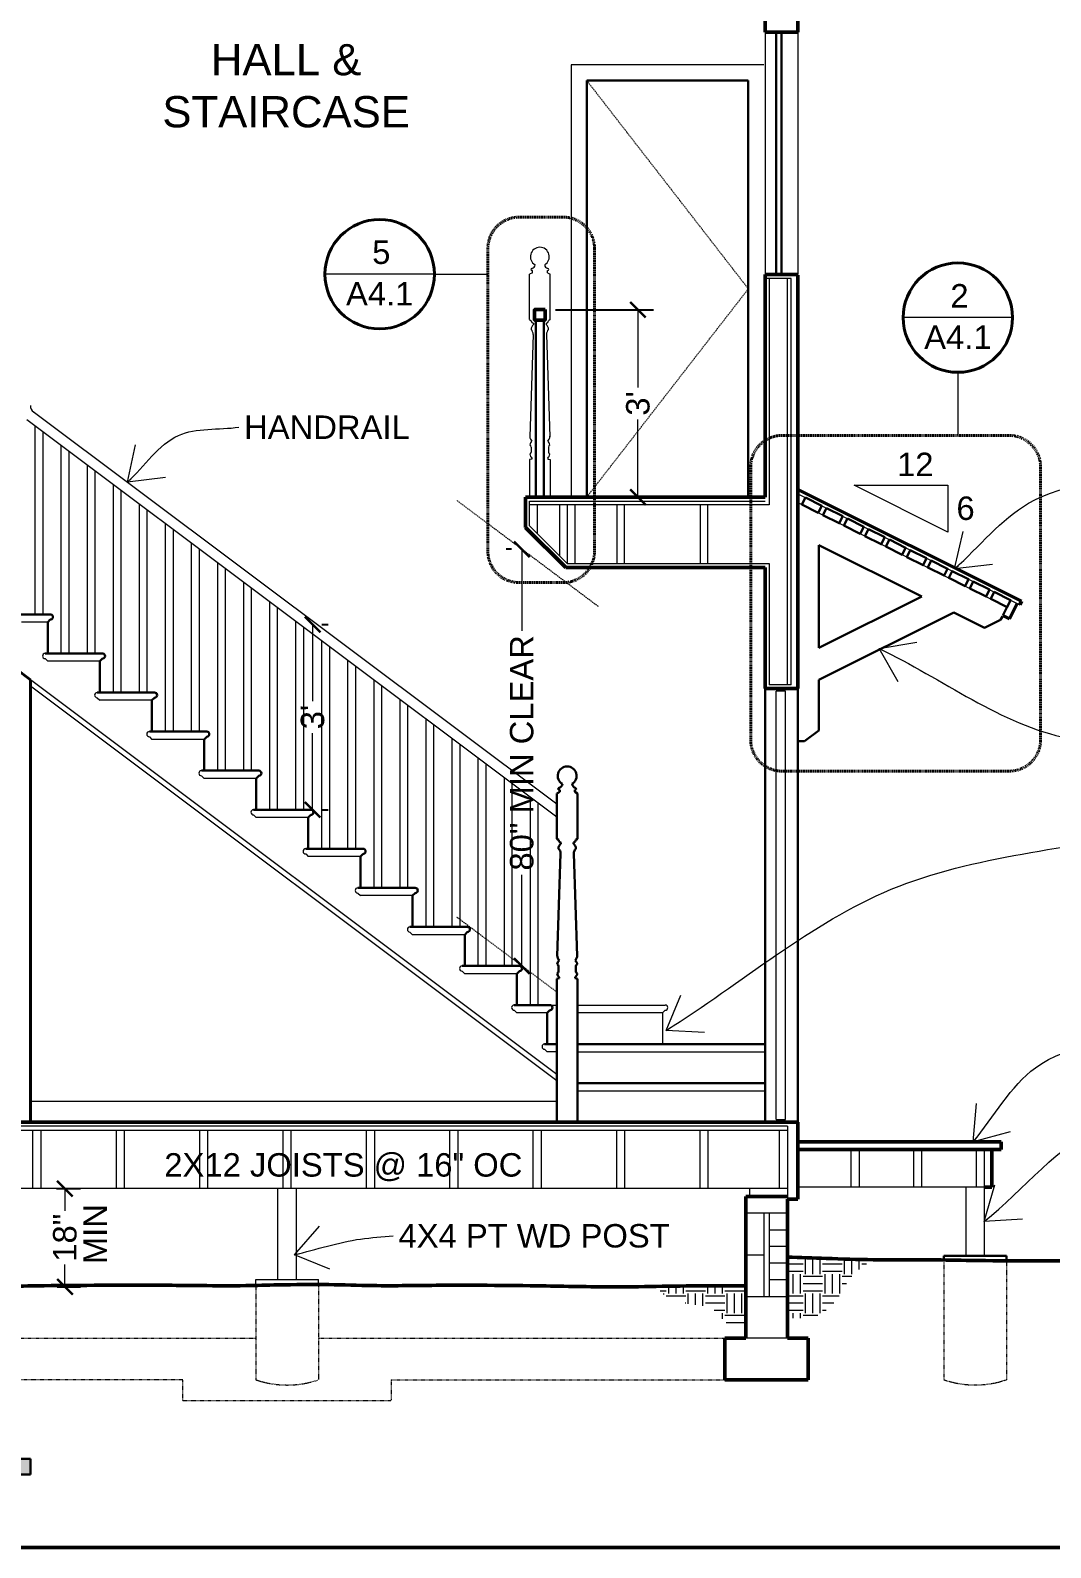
# Model space of a CAD drawing. Header units: inches. Extents: x -54 to 15382, y 469 to 41738.
# Drawn here: x 3646.8 to 3842.5, y 4289.5 to 4580.8 of the extents above; entities that cross this region are included whole.
import ezdxf

# ---------------------------------------------------------------- set-up
doc = ezdxf.new("R2010")
doc.units = ezdxf.units.IN
doc.header["$MEASUREMENT"] = 0
doc.linetypes.add('DASHED2', pattern=[0.375, 0.25, -0.125])
doc.layers.get('0').update_dxf_attribs({"lineweight": 9})
for name, color, linetype, lineweight in [('1', 7, 'Continuous', 9), ('2', 7, 'Continuous', 18), ('3', 7, 'Continuous', 30), ('4', 7, 'Continuous', 40), ('5', 7, 'Continuous', 50), ('A-DIMSx', 7, 'Continuous', 9), ('A-LINK', 7, 'Continuous', 40), ('A-TEXTx', 7, 'Continuous', 18)]:
    doc.layers.add(name, color=color, linetype=linetype, lineweight=lineweight)
doc.styles.get("Standard").update_dxf_attribs({"font": 'arial.ttf'})
doc.dimstyles.get("Standard").update_dxf_attribs({"dimtxt": 3, "dimasz": 2, "dimexe": 0.03125, "dimexo": 0.0625, "dimgap": 0.03125, "dimtad": 0, "dimtoh": 1, "dimdec": 4, "dimlfac": 0.99985, "dimzin": 0, "dimdsep": 46, "dimlunit": 4, "dimtxsty": 'Standard', "dimblk": 'ARCHTICK', "dimblk1": 'ARCHTICK', "dimblk2": 'ARCHTICK', "dimcen": 0.09, "dimclrt": 256, "dimadec": 0, "dimazin": 0, "dimtfac": 1, "dimtdec": 4, "dimtofl": 0, "dimtmove": 0, "dimatfit": 3, "dimfxl": 1, "dimtolj": 1, "dimtzin": 0, "dimarcsym": 0})
pattern_1 = [(180, (7380, 0), (-3.75, 3.75), [3.75, -3.75]), (180, (7380, 1.4062), (-3.75, 3.75), [3.75, -3.75]), (180, (7380, 2.8125), (-3.75, 3.75), [3.75, -3.75]), (90, (7379.5314, 3.2812), (3.75, 3.75), [3.75, -3.75]), (90, (7378.125, 3.2812), (3.75, 3.75), [3.75, -3.75]), (90, (7376.719, 3.2812), (3.75, 3.75), [3.75, -3.75])]

# ---------------------------------------------------------------- blocks, each defined once
blk = doc.blocks.new('Section Tail 1a')
at = {"layer": 'A-LINK', "lineweight": 5, "ltscale": 0.1}
blk.add_hatch(color=256, dxfattribs=at).paths.add_polyline_path([(5.4248, 3.0938), (5.4248, 3.1563), (5.1748, 3.1563), (5.1748, 3.0938)])
at = {"layer": 'A-LINK', "linetype": 'Continuous', "lineweight": 30, "ltscale": 0.1}
for p, q in [((5.4248, 3.1563), (5.1748, 3.1563)), ((5.1748, 3.0938), (5.1748, 3.1563)), ((5.4248, 2.9063), (5.4248, 3.1563)), ((5.4248, 3.0938), (5.1748, 3.0938))]:
    blk.add_line(p, q, dxfattribs=at)
blk = doc.blocks.new('_ArchTick')
at = {"color": 0, "linetype": 'ByBlock', "lineweight": 0, "const_width": 0.15}
blk.add_lwpolyline([(-0.5, -0.5), (0.5, 0.5)], dxfattribs=at)
blk = doc.blocks.new('*D246')
at = {"layer": 'A-DIMSx', "color": 0, "lineweight": -2, "ltscale": 0.1}
for p, q in [((3739.06, 4481.17), (3738.04, 4481.17)), ((3739.08, 4401.18), (3738.04, 4401.18))]:
    blk.add_line(p, q, dxfattribs=at)
at = {"layer": 'A-DIMSx', "color": 0, "lineweight": 5, "ltscale": 0.1}
for p, q in [((3741.04, 4481.17), (3741.04, 4465.52)), ((3741.04, 4401.18), (3741.04, 4418.65))]:
    blk.add_line(p, q, dxfattribs=at)
at = {"layer": 'A-DIMSx', "color": 0, "lineweight": 5, "xscale": 3, "yscale": 3, "zscale": 3}
for p, rotation in [((3741.04, 4481.17), 90), ((3741.04, 4401.18), 270)]:
    blk.add_blockref('_ArchTick', p, dxfattribs=dict(at, rotation=rotation))
at = {"layer": 'A-DIMSx', "ltscale": 0.25, "insert": (3741.04, 4442.09), "char_height": 4.5, "attachment_point": 5, "rotation": 90}
blk.add_mtext('\\A1;80" MIN CLEAR', dxfattribs=at)
blk = doc.blocks.new('Newel Post 1')
for p, q in [((572.02, 3270.02), (571.57, 3269.79)), ((571.57, 3262.75), (571.57, 3269.79)), ((572.02, 3270.35), (571.96, 3270.35)), ((572.02, 3270.02), (572.02, 3270.35)), ((574.35, 3270.02), (574.35, 3270.35)), ((574.35, 3270.35), (574.41, 3270.35)), ((574.35, 3270.02), (574.8, 3269.79)), ((574.8, 3262.75), (574.8, 3269.79)), ((571.57, 3262.75), (571.85, 3262.59)), ((572.2, 3262.2), (572.2, 3262)), ((574.17, 3262.2), (574.17, 3262)), ((574.8, 3262.75), (574.52, 3262.59)), ((572.16, 3260.47), (571.65, 3244.58)), ((574.21, 3260.47), (574.72, 3244.58)), ((571.85, 3243.01), (571.85, 3242.22)), ((574.52, 3243.01), (574.52, 3242.22)), ((571.96, 3241.16), (571.57, 3241.08)), ((571.57, 3241.08), (571.57, 3235.25)), ((571.96, 3241.31), (571.96, 3241.16)), ((574.41, 3241.31), (574.41, 3241.16)), ((574.41, 3241.16), (574.8, 3241.08)), ((574.8, 3241.08), (574.8, 3235.25))]:
    blk.add_line(p, q)
for centre, radius, start, end in [((573.19, 3272.51), 1.46, 300.7684, 239.19), ((571.97, 3270.51), 0.157, 90.171, 270.171), ((571.75, 3271.32), 0.687, 287.9525, 354.7278), ((574.62, 3271.32), 0.687, 185.2722, 252.0475), ((574.41, 3270.51), 0.157, 269.829, 89.829), ((572.24, 3262.59), 0.391, 179.3857, 264.5887), ((572.83, 3261.25), 0.986, 129.7978, 181.7467), ((571.01, 3260.42), 1.16, 2.8228, 43.5169), ((574.13, 3262.59), 0.391, 275.4113, 0.6143), ((573.54, 3261.25), 0.986, 358.2533, 50.2022), ((575.36, 3260.42), 1.16, 136.4831, 177.1772), ((572.56, 3244.6), 0.908, 175.2989, 229.2469), ((573.81, 3244.6), 0.908, 310.7531, 4.7011), ((572.34, 3243.33), 0.693, 123.1827, 180.8676), ((571.44, 3242.98), 0.403, 4.4772, 59.195), ((571.38, 3242.29), 0.472, 305.0625, 351.2653), ((574.03, 3243.33), 0.693, 359.1324, 56.8173), ((574.93, 3242.98), 0.403, 120.805, 175.5228), ((574.99, 3242.29), 0.472, 188.7347, 234.9375), ((572.31, 3241.88), 0.661, 177.5834, 238.3663), ((574.06, 3241.88), 0.661, 301.6337, 2.4166)]:
    blk.add_arc(centre, radius, start, end)
blk = doc.blocks.new('*D375')
at = {"layer": 'A-DIMSx', "color": 0, "lineweight": -2, "ltscale": 0.1}
for p, q in [((3747.5, 4527.18), (3766.33, 4527.18)), ((3747.25, 4491.18), (3766.33, 4491.18))]:
    blk.add_line(p, q, dxfattribs=at)
at = {"layer": 'A-DIMSx', "color": 0, "lineweight": 5, "ltscale": 0.1}
for p, q in [((3763.33, 4527.18), (3763.33, 4512.25)), ((3763.33, 4491.18), (3763.33, 4506.12))]:
    blk.add_line(p, q, dxfattribs=at)
at = {"layer": 'A-DIMSx', "color": 0, "lineweight": 5, "xscale": 3, "yscale": 3, "zscale": 3}
for p, rotation in [((3763.33, 4527.18), 90), ((3763.33, 4491.18), 270)]:
    blk.add_blockref('_ArchTick', p, dxfattribs=dict(at, rotation=rotation))
at = {"layer": 'A-DIMSx', "ltscale": 0.25, "insert": (3763.33, 4509.18), "char_height": 4.5, "attachment_point": 5, "rotation": 90}
blk.add_mtext("\\A1;3'", dxfattribs=at)
blk = doc.blocks.new('*D376')
at = {"layer": 'A-DIMSx', "color": 0, "lineweight": -2, "ltscale": 0.1}
for p, q in [((3651.77, 4358.43), (3656.38, 4358.43)), ((3651.9, 4339.58), (3656.38, 4339.58))]:
    blk.add_line(p, q, dxfattribs=at)
at = {"layer": 'A-DIMSx', "color": 0, "lineweight": 5, "ltscale": 0.1}
for p, q in [((3653.38, 4358.43), (3653.38, 4354.15)), ((3653.38, 4339.58), (3653.38, 4343.87))]:
    blk.add_line(p, q, dxfattribs=at)
at = {"layer": 'A-DIMSx', "color": 0, "lineweight": 5, "xscale": 3, "yscale": 3, "zscale": 3}
for p, rotation in [((3653.38, 4358.43), 90), ((3653.38, 4339.58), 270)]:
    blk.add_blockref('_ArchTick', p, dxfattribs=dict(at, rotation=rotation))
at = {"layer": 'A-DIMSx', "ltscale": 0.25, "insert": (3653.38, 4349.01), "char_height": 4.5, "attachment_point": 5, "rotation": 90}
blk.add_mtext('\\A1;18"', dxfattribs=at)
blk = doc.blocks.new('*D378')
at = {"layer": 'A-DIMSx', "color": 0, "lineweight": 5, "ltscale": 0.1}
for p, q in [((3700.91, 4466.75), (3700.91, 4452.04)), ((3700.91, 4431.18), (3700.91, 4445.9))]:
    blk.add_line(p, q, dxfattribs=at)
at = {"layer": 'A-DIMSx', "color": 0, "lineweight": -2, "ltscale": 0.1}
for p, q in [((3702.7, 4466.75), (3703.91, 4466.75)), ((3702.58, 4431.18), (3703.91, 4431.18))]:
    blk.add_line(p, q, dxfattribs=at)
at = {"layer": 'A-DIMSx', "color": 0, "lineweight": 5, "xscale": 3, "yscale": 3, "zscale": 3}
for p, rotation in [((3700.91, 4466.75), 90), ((3700.91, 4431.18), 270)]:
    blk.add_blockref('_ArchTick', p, dxfattribs=dict(at, rotation=rotation))
at = {"layer": 'A-DIMSx', "ltscale": 0.25, "insert": (3700.91, 4448.97), "char_height": 4.5, "attachment_point": 5, "rotation": 90}
blk.add_mtext("\\A1;3'", dxfattribs=at)
blk = doc.blocks.new('Detail Callout')
at = {"layer": '2', "ltscale": 0.1}
blk.add_line((240.24, 5822.29), (219.24, 5822.29), dxfattribs=at)
at = {"layer": 'A-LINK', "ltscale": 0.1}
blk.add_circle((229.74, 5822.29), 10.5, dxfattribs=at)

msp = doc.modelspace()

# ---------------------------------------------------------------- hatches: boundary and pattern name
at = {"layer": '1', "ltscale": 0.25}
h = msp.add_hatch(dxfattribs=at)
h.set_pattern_fill('EARTH', color=256, scale=15, angle=180, style=0)
h.set_pattern_definition(pattern_1)
edge = h.paths.add_edge_path()
edge.add_line((3792.0000785, 4333.6533881), (3792.0000785, 4345.2958354))
edge.add_spline(control_points=[(3792.0000785, 4345.2958354), (3794.4841271, 4345.2046815), (3799.9717644, 4345.0033088), (3805.5242319, 4344.8168524), (3808.5926721, 4344.7835789), (3808.6557715, 4344.7829232)], knot_values=[0, 0, 0, 0, 7.4573924002, 16.4745021806, 16.6638223602, 16.6638223602, 16.6638223602, 16.6638223602], degree=3, periodic=0)
edge.add_spline(control_points=[(3808.6557713, 4344.7829239), (3806.8716634, 4343.7846202), (3803.6887558, 4341.6262771), (3801.692169, 4336.7577423), (3797.5340385, 4333.2797374), (3794.1090057, 4333.5109942), (3792.0000785, 4333.6533881)], knot_values=[-21.3338834232, -21.3338834232, -21.3338834232, -21.3338834232, -15.3758070834, -9.8386028234, -6.0580143811, 0, 0, 0, 0], degree=3, periodic=0)
h = msp.add_hatch(dxfattribs=at)
h.set_pattern_fill('EARTH', color=256, scale=15, angle=180, style=0)
h.set_pattern_definition(pattern_1)
edge = h.paths.add_edge_path()
edge.add_spline(control_points=[(3784.0000785, 4331.3617046), (3782.873866, 4331.4086564), (3780.5020051, 4331.7173639), (3777.6397516, 4336.8377702), (3770.7889599, 4335.6288466), (3767.7202931, 4338.525879), (3766.7934319, 4339.6527651)], knot_values=[0.9278892518, 0.9278892518, 0.9278892518, 0.9278892518, 4.1195315284, 7.9615525031, 16.473444755, 20.7152559131, 20.7152559131, 20.7152559131, 20.7152559131], degree=3, periodic=0)
edge.add_spline(control_points=[(3766.7934319, 4339.6527648), (3769.8622427, 4339.7002222), (3775.5976913, 4339.8028073), (3781.3333935, 4339.7839934), (3784.0000785, 4339.7752463)], knot_values=[69.0483932346, 69.0483932346, 69.0483932346, 69.0483932346, 78.2553819578, 86.2553819578, 86.2553819578, 86.2553819578, 86.2553819578], degree=3, periodic=0)
edge.add_line((3784.0000785, 4339.7752463), (3784.0000785, 4331.3617048))

# ---------------------------------------------------------------- linework, layer by layer
at = {"layer": '1'}
for p, q in [((3787.5000609, 4574.1843083), (3750.5000609, 4574.1843083)), ((3750.5000609, 4574.1843083), (3750.5000609, 4491.1843083)), ((3743.0621434, 4534.2735818), (3742.500718, 4533.9855925)), ((3742.500718, 4525.2642703), (3742.500718, 4533.9855925)), ((3743.0621434, 4534.6839767), (3742.9885228, 4534.6839767)), ((3743.0621434, 4534.2735818), (3743.0621434, 4534.6839767)), ((3745.9392927, 4534.2735818), (3745.9392927, 4534.6839767)), ((3745.9392927, 4534.6839767), (3746.0129132, 4534.6839767)), ((3745.9392927, 4534.2735818), (3746.500718, 4533.9855925)), ((3746.500718, 4525.2642703), (3746.500718, 4533.9855925)), ((3792.7500609, 4533.1843083), (3787.7500609, 4533.1843083)), ((3788.5000609, 4533.1843083), (3788.5000609, 4489.6843083)), ((3792.0000609, 4455.1843083), (3792.0000609, 4533.1843083)), ((3792.7500609, 4455.1843083), (3792.7500609, 4533.1843083)), ((3742.500718, 4525.2642703), (3742.8421814, 4525.0691483)), ((3743.2812058, 4524.5813434), (3743.2812058, 4524.337441)), ((3743.2351811, 4522.4435597), (3742.598279, 4502.7520751)), ((3745.7662549, 4522.4435597), (3746.4031571, 4502.7520751)), ((3742.8421814, 4500.8008556), (3742.8421814, 4499.8252459)), ((3746.1592546, 4500.8008556), (3746.1592546, 4499.8252459)), ((3742.9885229, 4498.5081727), (3742.500718, 4498.4106117)), ((3742.500718, 4498.4106117), (3742.500718, 4491.1843083)), ((3742.9885229, 4498.7032946), (3742.9885229, 4498.5081727)), ((3746.0129132, 4498.7032946), (3746.0129132, 4498.5081727)), ((3746.0129132, 4498.5081727), (3746.500718, 4498.4106117)), ((3746.500718, 4498.4106117), (3746.500718, 4491.1843083)), ((3742.500718, 4490.4343083), (3787.7500609, 4490.4343083)), ((3742.500718, 4485.7004174), (3742.500718, 4490.4343083)), ((3788.5000609, 4489.6843083), (3742.500718, 4489.6843083)), ((3744.000718, 4489.6843083), (3744.000718, 4484.2004174)), ((3748.2668271, 4489.6843083), (3748.2668271, 4479.9343083)), ((3749.7668271, 4489.6843083), (3749.7668271, 4478.4343083)), ((3751.2668271, 4478.4343083), (3751.2668271, 4489.6843083)), ((3759.2500609, 4489.6843083), (3759.2500609, 4478.4343083)), ((3760.7500609, 4478.4343083), (3760.7500609, 4489.6843083)), ((3775.2500609, 4489.6843083), (3775.2500609, 4478.4343083)), ((3776.7500609, 4478.4343083), (3776.7500609, 4489.6843083)), ((3792.0000785, 4455.1843083), (3792.0000785, 4491.9343083)), ((3794.0000609, 4490.1489426), (3834.1437817, 4470.0770822)), ((3749.7668271, 4478.4343083), (3742.500718, 4485.7004174)), ((3749.7668271, 4478.4343083), (3788.5000609, 4478.4343083)), ((3788.5000609, 4478.4343083), (3788.5000609, 4455.1843083)), ((3650.0806477, 4467.1843083), (3645.0806477, 4467.1843083)), ((3649.5806477, 4460.1843083), (3650.0806477, 4459.6843083)), ((3660.0806477, 4459.6843083), (3650.0806477, 4459.6843083)), ((3747.7500785, 4380.3697352), (3646.7500785, 4456.1197352)), ((3747.7500785, 4379.1197352), (3646.7500785, 4454.8697352)), ((3792.7500609, 4455.1843083), (3788.5000609, 4455.1843083)), ((3659.5806477, 4452.6843083), (3660.0806477, 4452.1843083)), ((3670.0806477, 4452.1843083), (3660.0806477, 4452.1843083)), ((3791.6250785, 4453.9343083), (3789.8750785, 4453.9343083)), ((3789.8750785, 4371.6843083), (3789.8750785, 4453.9343083)), ((3791.6250785, 4371.6843083), (3791.6250785, 4453.9343083)), ((3669.5806477, 4445.1843083), (3670.0806477, 4444.6843083)), ((3680.0806477, 4444.6843083), (3670.0806477, 4444.6843083)), ((3679.5806477, 4437.6843083), (3680.0806477, 4437.1843083)), ((3690.0806477, 4437.1843083), (3680.0806477, 4437.1843083)), ((3689.5806477, 4430.1843083), (3690.0806477, 4429.6843083)), ((3700.0806477, 4429.6843083), (3690.0806477, 4429.6843083)), ((3699.5806477, 4422.6843083), (3700.0806477, 4422.1843083)), ((3710.0806477, 4422.1843083), (3700.0806477, 4422.1843083)), ((3709.5806477, 4415.1843083), (3710.0806477, 4414.6843083)), ((3720.0806477, 4414.6843083), (3710.0806477, 4414.6843083)), ((3719.5806477, 4407.6843083), (3720.0806477, 4407.1843083)), ((3730.0806477, 4407.1843083), (3720.0806477, 4407.1843083)), ((3729.5806477, 4400.1843083), (3730.0806477, 4399.6843083)), ((3740.0806477, 4399.6843083), (3730.0806477, 4399.6843083)), ((3739.5806477, 4392.6843083), (3740.0806477, 4392.1843083)), ((3745.9194917, 4392.1843083), (3740.0806477, 4392.1843083)), ((3745.4194917, 4385.1843083), (3745.9194917, 4384.6843083)), ((3747.7500785, 4384.6843083), (3745.9194917, 4384.6843083)), ((3751.7500785, 4377.1843083), (3787.7500785, 4377.1843083)), ((3747.7500785, 4375.1843083), (3646.7500785, 4375.1843083)), ((3792.0000785, 4370.4343083), (3600.0000785, 4370.4343083)), ((3600.0000785, 4369.6843083), (3792.0000785, 4369.6843083)), ((3647.2500785, 4358.4343083), (3647.2500785, 4369.6843083)), ((3648.7500785, 4369.6843083), (3648.7500785, 4358.4343083)), ((3663.2500785, 4358.4343083), (3663.2500785, 4369.6843083)), ((3664.7500785, 4369.6843083), (3664.7500785, 4358.4343083)), ((3679.2500785, 4358.4343083), (3679.2500785, 4369.6843083)), ((3680.7500785, 4369.6843083), (3680.7500785, 4358.4343083)), ((3695.2500785, 4358.4343083), (3695.2500785, 4369.6843083)), ((3696.7500785, 4369.6843083), (3696.7500785, 4358.4343083)), ((3711.2500785, 4358.4343083), (3711.2500785, 4369.6843083)), ((3712.7500785, 4369.6843083), (3712.7500785, 4358.4343083)), ((3727.2500785, 4358.4343083), (3727.2500785, 4369.6843083)), ((3728.7500785, 4369.6843083), (3728.7500785, 4358.4343083)), ((3743.2500785, 4358.4343083), (3743.2500785, 4369.6843083)), ((3744.7500785, 4369.6843083), (3744.7500785, 4358.4343083)), ((3759.2500785, 4358.4343083), (3759.2500785, 4369.6843083)), ((3760.7500785, 4369.6843083), (3760.7500785, 4358.4343083)), ((3775.2500785, 4358.4343083), (3775.2500785, 4369.6843083)), ((3776.7500785, 4369.6843083), (3776.7500785, 4358.4343083)), ((3789.8750785, 4371.6843083), (3791.6250785, 4371.6843083)), ((3790.5000785, 4358.4343083), (3790.5000785, 4369.6843083)), ((3792.0000785, 4370.4343083), (3792.0000785, 4356.4343083)), ((3792.0000785, 4358.4343083), (3600.0000785, 4358.4343083)), ((3694.2500785, 4340.9743246), (3694.2500785, 4358.4343083)), ((3697.7500785, 4358.4343083), (3697.7500785, 4340.9743246)), ((3784.7500785, 4358.4343083), (3784.7500785, 4356.9343083)), ((3804.2500785, 4358.6843083), (3794.0000609, 4358.6843083)), ((3816.2500785, 4358.6843083), (3805.7500785, 4358.6843083)), ((3828.2500785, 4358.6843083), (3817.7500785, 4358.6843083)), ((3829.7500785, 4358.6843083), (3828.2500785, 4358.6843083)), ((3690.0173364, 4340.9743246), (3702.0173364, 4340.9743246)), ((3690.0173364, 4340.169294), (3690.0173364, 4340.9743246)), ((3702.0173364, 4340.0110349), (3702.0173364, 4340.9743246))]:
    msp.add_line(p, q, dxfattribs=at)
at = {"layer": '1', "linetype": 'DASHED2', "ltscale": 0.25}
for p, q in [((3784.5000609, 4531.1843083), (3753.5000609, 4571.1843083)), ((3753.5000609, 4491.1843083), (3784.5000609, 4531.1843083)), ((3822.0173364, 4344.7340578), (3822.0173364, 4321.7343083)), ((3834.0173364, 4344.5757986), (3834.0173364, 4321.7343083)), ((3690.0173364, 4340.169294), (3690.0173364, 4321.7164542)), ((3702.0173364, 4340.0110349), (3702.0173364, 4321.7164542)), ((3612.0000785, 4329.7343083), (3690.0173364, 4329.7343083)), ((3702.0173364, 4329.7343083), (3780.0000785, 4329.7343083)), ((3676.0000785, 4321.7343083), (3612.0000785, 4321.7343083)), ((3676.0000785, 4317.7343083), (3676.0000785, 4321.7343083)), ((3716.0000785, 4321.7343083), (3716.0000785, 4317.7343083)), ((3716.0000785, 4321.7343083), (3780.0000785, 4321.7343083)), ((3676.0000785, 4317.7343083), (3716.0000785, 4317.7343083))]:
    msp.add_line(p, q, dxfattribs=at)
at = {"layer": '1', "ltscale": 0.25}
for p, q in [((3768.0451692, 4392.1843083), (3751.7500785, 4392.1843083)), ((3751.7500785, 4384.6843083), (3787.7500785, 4384.6843083))]:
    msp.add_line(p, q, dxfattribs=at)
at = {"layer": '1'}
for centre, radius, start, end in [((3744.5001223, 4537.3610838), 1.8106979, 300.809950862, 239.231638522), ((3742.7260992, 4535.8841595), 0.8513913, 287.952544525, 354.727838967), ((3746.2753369, 4535.8841595), 0.8513913, 185.272161033, 252.047455475), ((3742.989105, 4534.8790987), 0.1951228, 90.170951926, 270.170951926), ((3746.012331, 4534.8790987), 0.1951228, 269.829048074, 89.829048074), ((3744.062975, 4523.3990595), 1.2213611, 129.797808599, 181.746699462), ((3743.3269217, 4525.0639511), 0.4847681, 179.385717505, 264.588707448), ((3745.6745144, 4525.0639511), 0.4847681, 275.411292552, 0.614282495), ((3744.938461, 4523.3990595), 1.2213611, 358.253300538, 50.202191401), ((3741.8006017, 4522.372825), 1.4363222, 2.82279233, 43.516897305), ((3747.2008343, 4522.372825), 1.4363222, 136.483102695, 177.17720767), ((3743.7226837, 4502.7747505), 1.1246334, 175.298947408, 229.246943826), ((3743.4585192, 4501.2041032), 0.8587383, 123.182680969, 180.867647916), ((3742.3439399, 4500.7618424), 0.4997666, 4.477226703, 59.194991262), ((3745.2787523, 4502.7747505), 1.1246334, 310.753056174, 4.701052592), ((3745.5429169, 4501.2041032), 0.8587383, 359.132352084, 56.817319031), ((3746.6574961, 4500.7618424), 0.4997666, 120.805008738, 175.522773297), ((3743.4179972, 4499.4004752), 0.8188461, 177.58339908, 238.366270888), ((3742.2636047, 4499.9141392), 0.5853658, 305.062475353, 351.26530315), ((3745.5834389, 4499.4004752), 0.8188461, 301.633729112, 2.41660092), ((3746.7378314, 4499.9141392), 0.5853658, 188.73469685, 234.937524647), ((3649.5806477, 4460.6843083), 0.5, 90, 270), ((3659.5806477, 4453.1843083), 0.5, 90, 270), ((3669.5806477, 4445.6843083), 0.5, 90, 270), ((3679.5806477, 4438.1843083), 0.5, 90, 270), ((3689.5806477, 4430.6843083), 0.5, 90, 270), ((3699.5806477, 4423.1843083), 0.5, 90, 270), ((3709.5806477, 4415.6843083), 0.5, 90, 270), ((3719.5806477, 4408.1843083), 0.5, 90, 270), ((3729.5806477, 4400.6843083), 0.5, 90, 270), ((3739.5806477, 4393.1843083), 0.5, 90, 270), ((3745.4194917, 4385.6843083), 0.5, 90, 270)]:
    msp.add_arc(centre, radius, start, end, dxfattribs=at)
at = {"layer": '1', "linetype": 'DASHED2', "ltscale": 0.25}
for centre in [(3696.0173364, 4339.3812259), (3828.0173364, 4339.3990801)]:
    msp.add_arc(centre, 18.6559417, 251.239478143, 288.760521857, dxfattribs=at)
at = {"layer": '2'}
for p, q in [((3787.7500609, 4580.4343083), (3787.7500609, 4533.9343083)), ((3794.0000609, 4580.4343083), (3794.0000609, 4533.9343083)), ((3745.7202302, 4524.5813434), (3745.7202302, 4524.337441)), ((3746.500718, 4525.2642703), (3746.1592546, 4525.0691483)), ((3747.7500785, 4432.2651084), (3647.3058123, 4507.598308)), ((3747.7500785, 4429.7651084), (3646.0821215, 4506.0160761)), ((3794.0000609, 4491.8259936), (3836.6069508, 4470.5225486)), ((3746.4194917, 4393.6843083), (3747.7500785, 4393.6843083)), ((3804.2500785, 4358.6843083), (3804.2500785, 4365.9343083)), ((3805.7500785, 4365.9343083), (3805.7500785, 4358.6843083)), ((3816.2500785, 4358.6843083), (3816.2500785, 4365.9343083)), ((3817.7500785, 4365.9343083), (3817.7500785, 4358.6843083)), ((3828.2500785, 4358.6843083), (3828.2500785, 4365.9343083)), ((3829.7500785, 4365.9343083), (3829.7500785, 4358.6843083)), ((3805.7500785, 4358.6843083), (3804.2500785, 4358.6843083)), ((3817.7500785, 4358.6843083), (3816.2500785, 4358.6843083)), ((3826.2500785, 4358.6843083), (3826.2500785, 4345.5390884)), ((3829.7500785, 4358.6843083), (3829.7500785, 4345.5390884)), ((3792.0000785, 4353.7343083), (3784.0000785, 4353.7343083)), ((3787.5000785, 4353.7343083), (3787.5000785, 4337.7343083)), ((3788.5000785, 4353.7343083), (3788.5000785, 4337.7343083)), ((3788.5000785, 4350.5343083), (3792.0000785, 4350.5343083)), ((3792.0000785, 4347.3343083), (3788.5000785, 4347.3343083)), ((3784.0000785, 4345.7343083), (3787.5000785, 4345.7343083)), ((3792.0000785, 4344.1343083), (3788.5000785, 4344.1343083)), ((3792.0000785, 4340.9343083), (3788.5000785, 4340.9343083)), ((3784.0000785, 4337.7343083), (3792.0000785, 4337.7343083))]:
    msp.add_line(p, q, dxfattribs=at)
at = {"layer": '2', "ltscale": 0.1}
for p, q in [((3724.2702873, 4533.9872158), (3734.536439, 4533.9872158)), ((3824.7068848, 4515.1527731), (3824.7068848, 4503.0465458))]:
    msp.add_line(p, q, dxfattribs=at)
at = {"layer": '2', "ltscale": 0.25}
for p, q in [((3647.6911452, 4468.6843083), (3647.6911452, 4504.8093083)), ((3649.1911452, 4468.6843083), (3649.1911452, 4503.6843083)), ((3652.6911452, 4461.1843083), (3652.6911452, 4501.0593083)), ((3654.1911452, 4461.1843083), (3654.1911452, 4499.9343083)), ((3657.6911452, 4461.1843083), (3657.6911452, 4497.3093083)), ((3659.1911452, 4461.1843083), (3659.1911452, 4496.1843083)), ((3662.6911452, 4453.6843083), (3662.6911452, 4493.5593083)), ((3664.1911452, 4453.6843083), (3664.1911452, 4492.4343083)), ((3667.6911452, 4453.6843083), (3667.6911452, 4489.8093083)), ((3669.1911452, 4453.6843083), (3669.1911452, 4488.6843083)), ((3672.6911452, 4446.1843083), (3672.6911452, 4486.0593083)), ((3674.1911452, 4446.1843083), (3674.1911452, 4484.9343083)), ((3677.6911452, 4446.1843083), (3677.6911452, 4482.3093083)), ((3679.1911452, 4446.1843083), (3679.1911452, 4481.1843083)), ((3682.6911452, 4438.6843083), (3682.6911452, 4478.5593083)), ((3684.1911452, 4438.6843083), (3684.1911452, 4477.4343083)), ((3687.6911452, 4438.6843083), (3687.6911452, 4474.8093083)), ((3689.1911452, 4438.6843083), (3689.1911452, 4473.6843083)), ((3692.6911452, 4431.1843083), (3692.6911452, 4471.0593083)), ((3694.1911452, 4431.1843083), (3694.1911452, 4469.9343083)), ((3697.6911452, 4431.1843083), (3697.6911452, 4467.3093083)), ((3699.1911452, 4431.1843083), (3699.1911452, 4466.1843083)), ((3702.6911452, 4423.6843083), (3702.6911452, 4463.5593083)), ((3704.1911452, 4423.6843083), (3704.1911452, 4462.4343083)), ((3707.6911452, 4423.6843083), (3707.6911452, 4459.8093083)), ((3709.1911452, 4423.6843083), (3709.1911452, 4458.6843083)), ((3712.6911452, 4416.1843083), (3712.6911452, 4456.0593083)), ((3714.1911452, 4416.1843083), (3714.1911452, 4454.9343083)), ((3717.6911452, 4416.1843083), (3717.6911452, 4452.3093083)), ((3719.1911452, 4416.1843083), (3719.1911452, 4451.1843083)), ((3722.6911452, 4408.6843083), (3722.6911452, 4448.5593083)), ((3724.1911452, 4408.6843083), (3724.1911452, 4447.4343083)), ((3727.6911452, 4408.6843083), (3727.6911452, 4444.8093083)), ((3729.1911452, 4408.6843083), (3729.1911452, 4443.6843083)), ((3732.6911452, 4401.1843083), (3732.6911452, 4441.0593083)), ((3734.1911452, 4401.1843083), (3734.1911452, 4439.9343083)), ((3737.6911452, 4401.1843083), (3737.6911452, 4437.3093083)), ((3739.1911452, 4401.1843083), (3739.1911452, 4436.1843083)), ((3742.6911452, 4393.6843083), (3742.6911452, 4433.5593083)), ((3744.1911452, 4393.6843083), (3744.1911452, 4432.4343083)), ((3751.7500785, 4393.6843083), (3768.5451692, 4393.6843083)), ((3768.5451692, 4392.6843083), (3768.0451692, 4392.1843083)), ((3768.0451692, 4392.1843083), (3768.0451692, 4386.1843083)), ((3792.0000785, 4329.7343083), (3784.0000785, 4329.7343083))]:
    msp.add_line(p, q, dxfattribs=at)
for centre, radius, start, end in [((3648.2500785, 4508.7637956), 1.5, 180, 235.274242014), ((3768.5451692, 4393.1843083), 0.5, 270, 90)]:
    msp.add_arc(centre, radius, start, end, dxfattribs=at)
at = {"layer": '3'}
for p, q in [((3789.8750609, 4533.9343083), (3789.8750609, 4580.4343083)), ((3790.8750609, 4533.9343083), (3790.8750609, 4580.4343083)), ((3784.5000609, 4571.1843083), (3753.5000609, 4571.1843083)), ((3753.5000609, 4571.1843083), (3753.5000609, 4491.1843083)), ((3784.5000609, 4571.1843083), (3784.5000609, 4491.1843083)), ((3743.7500609, 4491.1843083), (3743.7500609, 4525.1843083)), ((3745.2500609, 4491.1843083), (3745.2500609, 4525.1843083)), ((3798.0000785, 4482.0005415), (3798.0000785, 4462.2394844)), ((3817.7611356, 4472.1200129), (3798.0000785, 4482.0005415)), ((3817.7611356, 4472.1200129), (3798.0000785, 4462.2394844)), ((3823.9103226, 4469.0454195), (3798.0000785, 4456.0902974)), ((3829.8370692, 4466.0820461), (3823.9103226, 4469.0454195)), ((3833.3332071, 4468.4559329), (3834.8146021, 4471.4187229)), ((3650.5806477, 4467.6843083), (3650.0806477, 4467.1843083)), ((3650.0806477, 4467.1843083), (3650.0806477, 4461.1843083)), ((3832.9142622, 4467.6180431), (3829.8370692, 4466.0820461)), ((3833.2496724, 4468.2888635), (3832.9142622, 4467.6180431)), ((3660.5806477, 4461.1843083), (3649.5806477, 4461.1843083)), ((3660.5806477, 4460.1843083), (3660.0806477, 4459.6843083)), ((3660.0806477, 4459.6843083), (3660.0806477, 4453.6843083)), ((3787.7500785, 4371.1843083), (3787.7500785, 4454.4343083)), ((3794.0000609, 4454.4343083), (3794.0000609, 4371.1843083)), ((3798.0000785, 4456.0902974), (3798.0000785, 4446.4057038)), ((3670.5806477, 4453.6843083), (3659.5806477, 4453.6843083)), ((3670.5806477, 4452.6843083), (3670.0806477, 4452.1843083)), ((3670.0806477, 4452.1843083), (3670.0806477, 4446.1843083)), ((3680.5806477, 4446.1843083), (3669.5806477, 4446.1843083)), ((3795.2500785, 4444.3402974), (3798.0000785, 4446.4057038)), ((3680.5806477, 4445.1843083), (3680.0806477, 4444.6843083)), ((3680.0806477, 4444.6843083), (3680.0806477, 4438.6843083)), ((3794.0000609, 4444.3402974), (3795.2500785, 4444.3402974)), ((3690.5806477, 4438.6843083), (3679.5806477, 4438.6843083)), ((3690.5806477, 4437.6843083), (3690.0806477, 4437.1843083)), ((3690.0806477, 4437.1843083), (3690.0806477, 4431.1843083)), ((3700.5806477, 4431.1843083), (3689.5806477, 4431.1843083)), ((3700.5806477, 4430.1843083), (3700.0806477, 4429.6843083)), ((3700.0806477, 4429.6843083), (3700.0806477, 4423.6843083)), ((3710.5806477, 4423.6843083), (3699.5806477, 4423.6843083)), ((3710.5806477, 4422.6843083), (3710.0806477, 4422.1843083)), ((3710.0806477, 4422.1843083), (3710.0806477, 4416.1843083)), ((3720.5806477, 4416.1843083), (3709.5806477, 4416.1843083)), ((3720.5806477, 4415.1843083), (3720.0806477, 4414.6843083)), ((3720.0806477, 4414.6843083), (3720.0806477, 4408.6843083)), ((3730.5806477, 4408.6843083), (3719.5806477, 4408.6843083)), ((3730.5806477, 4407.6843083), (3730.0806477, 4407.1843083)), ((3730.0806477, 4407.1843083), (3730.0806477, 4401.1843083)), ((3740.5806477, 4401.1843083), (3729.5806477, 4401.1843083)), ((3740.5806477, 4400.1843083), (3740.0806477, 4399.6843083)), ((3740.0806477, 4399.6843083), (3740.0806477, 4393.6843083)), ((3746.4194917, 4393.6843083), (3739.5806477, 4393.6843083)), ((3746.4194917, 4392.6843083), (3745.9194917, 4392.1843083)), ((3745.9194917, 4392.1843083), (3745.9194917, 4386.1843083)), ((3747.7500785, 4386.1843083), (3745.4194917, 4386.1843083)), ((3665.8372173, 4370.4355731), (3665.8372173, 4370.4343083)), ((3822.0173364, 4345.5390884), (3834.0173364, 4345.5390884)), ((3822.0173364, 4344.7340578), (3822.0173364, 4345.5390884)), ((3834.0173364, 4344.5757986), (3834.0173364, 4345.5390884))]:
    msp.add_line(p, q, dxfattribs=at)
at = {"layer": '3', "ltscale": 0.25}
for p, q in [((3650.5806477, 4468.6843083), (3644.5806477, 4468.6843083)), ((3747.7500785, 4391.5025813), (3747.7500785, 4371.1843083)), ((3751.7500785, 4391.5025813), (3751.7500785, 4371.1843083)), ((3751.7500785, 4386.1843083), (3787.7500785, 4386.1843083)), ((3751.7500785, 4378.6843083), (3787.7500785, 4378.6843083))]:
    msp.add_line(p, q, dxfattribs=at)
at = {"layer": '3', "flags": 128}
for points in [[(3795.4598057, 4491.0961211), (3798.5903009, 4489.5308736), (3797.9194805, 4488.1892328), (3794.7889853, 4489.7544804), (3795.4598057, 4491.0961211)], [(3799.4847281, 4489.08366), (3802.6152232, 4487.5184124), (3801.9444028, 4486.1767716), (3798.8139077, 4487.7420192), (3799.4847281, 4489.08366)], [(3803.5096504, 4487.0711988), (3806.6401456, 4485.5059512), (3805.9693252, 4484.1643104), (3802.83883, 4485.729558), (3803.5096504, 4487.0711988)], [(3807.5345728, 4485.0587376), (3810.6650679, 4483.49349), (3809.9942475, 4482.1518492), (3806.8637524, 4483.7170968), (3807.5345728, 4485.0587376)], [(3811.5594951, 4483.0462764), (3814.6899903, 4481.4810288), (3814.0191699, 4480.1393881), (3810.8886747, 4481.7046356), (3811.5594951, 4483.0462764)], [(3815.5844175, 4481.0338152), (3818.7149127, 4479.4685677), (3818.0440923, 4478.1269269), (3814.9135971, 4479.6921745), (3815.5844175, 4481.0338152)], [(3819.6093398, 4479.0213541), (3822.739835, 4477.4561065), (3822.0690146, 4476.1144657), (3818.9385195, 4477.6797133), (3819.6093398, 4479.0213541)], [(3823.6342622, 4477.0088929), (3826.7647574, 4475.4436453), (3826.093937, 4474.1020045), (3822.9634418, 4475.6672521), (3823.6342622, 4477.0088929)], [(3827.6591846, 4474.9964317), (3830.7896797, 4473.4311841), (3830.1188593, 4472.0895433), (3826.9883642, 4473.6547909), (3827.6591846, 4474.9964317)], [(3831.6841069, 4472.9839705), (3834.8146021, 4471.4187229), (3834.1437817, 4470.0770822), (3831.0132865, 4471.6423297), (3831.6841069, 4472.9839705)]]:
    msp.add_lwpolyline(points, dxfattribs=at)
at = {"layer": '3'}
for centre in [(3650.5806477, 4468.1843083), (3650.5806477, 4468.1843083), (3660.5806477, 4460.6843083), (3670.5806477, 4453.1843083), (3680.5806477, 4445.6843083), (3690.5806477, 4438.1843083), (3700.5806477, 4430.6843083), (3710.5806477, 4423.1843083), (3720.5806477, 4415.6843083), (3730.5806477, 4408.1843083), (3740.5806477, 4400.6843083), (3746.4194917, 4393.1843083)]:
    msp.add_arc(centre, 0.5, 270, 90, dxfattribs=at)
at = {"layer": '4'}
for p, q in [((3646.7500785, 4456.1197352), (3640.9973143, 4460.4343083)), ((3646.7500785, 4371.1843083), (3646.7500785, 4456.1197352))]:
    msp.add_line(p, q, dxfattribs=at)
at = {"layer": '5'}
for p, q in [((3794.0000609, 4604.3127468), (3794.0000609, 4580.4343083)), ((3787.7500609, 4593.5132422), (3787.7500609, 4580.4343083)), ((3794.0000609, 4580.4343083), (3787.7500609, 4580.4343083)), ((3794.0000609, 4533.9343083), (3787.7500609, 4533.9343083)), ((3787.7500609, 4533.9343083), (3787.7500609, 4491.1843083)), ((3794.0000609, 4533.819392), (3794.0000609, 4454.4343083)), ((3794.0000609, 4492.664519), (3836.942361, 4471.193369)), ((3787.7500609, 4491.1843083), (3741.750718, 4491.1843083)), ((3741.750718, 4491.1843083), (3741.750718, 4485.3897572)), ((3749.4561669, 4477.6843083), (3741.750718, 4485.3897572)), ((3787.7500609, 4477.6843083), (3749.4561669, 4477.6843083)), ((3787.7500609, 4477.6843083), (3787.7500609, 4454.4343083)), ((3834.5913132, 4467.8268798), (3836.0727082, 4470.7896699)), ((3836.942361, 4471.193369), (3836.6069508, 4470.5225486)), ((3833.3332071, 4468.4559329), (3834.5913132, 4467.8268798)), ((3794.0000609, 4454.4343083), (3787.7500609, 4454.4343083)), ((3794.0000609, 4371.1843083), (3598.0000785, 4371.1843083)), ((3794.0000609, 4371.1843083), (3794.0000609, 4356.4343083)), ((3794.0000785, 4367.4343083), (3833.0000785, 4367.4343083)), ((3833.0000785, 4367.4343083), (3833.0000785, 4365.9343083)), ((3794.0000609, 4365.9343083), (3833.0000785, 4365.9343083)), ((3831.2500785, 4358.6843083), (3831.2500785, 4365.9343083)), ((3831.2500785, 4358.6843083), (3829.7500785, 4358.6843083)), ((3784.0000785, 4356.9343083), (3784.0000785, 4329.7343083)), ((3784.0000785, 4356.9343083), (3792.0000785, 4356.9343083)), ((3794.0000609, 4356.4343083), (3792.0000785, 4356.4343083)), ((3792.0000785, 4356.4343083), (3792.0000785, 4329.7343083)), ((3780.0000785, 4321.7343083), (3780.0000785, 4329.7343083)), ((3780.0000785, 4329.7343083), (3784.0000785, 4329.7343083)), ((3792.0000785, 4329.7343083), (3796.0000785, 4329.7343083)), ((3796.0000785, 4329.7343083), (3796.0000785, 4321.7343083)), ((3796.0000785, 4321.7343083), (3780.0000785, 4321.7343083))]:
    msp.add_line(p, q, dxfattribs=at)
at = {"layer": '5', "ltscale": 0.1}
msp.add_line((3330.0000785, 4289.5008975), (3994.438464, 4289.5008975), dxfattribs=at)
at = {"layer": '5', "ltscale": 0.25}
msp.add_lwpolyline([(3745.5000609, 4527.1843083), (3743.5000609, 4527.1843083), (3743.5000609, 4525.1843083), (3745.5000609, 4525.1843083), (3745.5000609, 4527.1843083)], dxfattribs=at)
at = {"layer": '5'}
for points, knots in [([(3792.0000785, 4345.2958354), (3794.4841271, 4345.2046821), (3799.9717645, 4345.0033106), (3809.1525768, 4344.6949999), (3818.4347713, 4344.8438774), (3828.3605825, 4344.5768957), (3839.1580772, 4344.5711474), (3853.478801, 4344.5195964), (3886.4763248, 4343.9650268), (3914.9171121, 4344.1344915), (3937.2519393, 4344.2675739)], [0, 0, 0, 0, 7.4573924002, 16.4745021806, 27.5530524733, 35.2986121506, 46.2594930158, 59.9439618927, 78.2611253105, 145.2629861846, 145.2629861846, 145.2629861846, 145.2629861846]), ([(3694.2500785, 4339.9578652), (3692.1869623, 4339.89588), (3687.2962302, 4339.7489405), (3678.1126721, 4339.8169532), (3668.4135738, 4339.9469542), (3657.8885119, 4339.8595019), (3647.0917017, 4339.8059055), (3632.7724684, 4339.4248615), (3619.4390886, 4339.8127678), (3610.6667634, 4339.7839934), (3608.0000785, 4339.7752463)], [0, 0, 0, 0, 6.1916859855, 14.6777375737, 27.5472167303, 35.2917104398, 46.2528119159, 59.9385865439, 78.2553819578, 86.2553819578, 86.2553819578, 86.2553819578, 86.2553819578]), ([(3694.2500785, 4339.9578652), (3697.4971326, 4339.9981698), (3703.5568297, 4340.0733867), (3713.9426988, 4339.6929984), (3723.6274111, 4339.9007208), (3734.1521774, 4339.8734969), (3744.9084719, 4339.8003744), (3759.2276817, 4339.4271336), (3772.561069, 4339.8125245), (3781.3333937, 4339.7839367), (3784.0000785, 4339.7752463)], [0, 0, 0, 0, 9.7404879217, 18.1778324207, 31.1687004758, 38.7914655991, 49.7525670752, 63.4383417032, 81.7551371171, 89.7551371171, 89.7551371171, 89.7551371171, 89.7551371171])]:
    msp.add_open_spline(points, degree=3, knots=knots, dxfattribs=at)
at = {"layer": 'A-DIMSx', "ltscale": 0.1}
for p, q in [((3804.7970347, 4493.4603248), (3822.7970347, 4493.4603248)), ((3822.7970347, 4484.4641843), (3804.7970347, 4493.4603248)), ((3822.7970347, 4493.4603248), (3822.7970347, 4484.4641843))]:
    msp.add_line(p, q, dxfattribs=at)
at = {"layer": 'A-DIMSx', "linetype": 'DASHED2', "ltscale": 0.25}
for p, q in [((3755.7384871, 4470.1909288), (3728.4887943, 4490.6281984)), ((3747.6911452, 4396.2264352), (3728.4887943, 4410.6281984))]:
    msp.add_line(p, q, dxfattribs=at)
at = {"layer": 'A-LINK', "linetype": 'DASHED2', "ltscale": 0.5, "flags": 128}
for points in [[(3754.9871558, 4538.9502341), (3754.9871558, 4480.7815588, -0.4142135624), (3748.9871558, 4474.7815588), (3740.536439, 4474.7815588, -0.4142135624), (3734.536439, 4480.7815588), (3734.536439, 4538.9502341, -0.4142135624), (3740.536439, 4544.9502341), (3748.9871558, 4544.9502341, -0.4142135624)], [(3784.9590021, 4497.0465458), (3784.9590021, 4444.589833, 0.4142135624), (3790.9590021, 4438.589833), (3834.5812413, 4438.589833, 0.4142135624), (3840.5812413, 4444.589833), (3840.5812413, 4497.0465458, 0.4064764481), (3834.5812413, 4503.0465458), (3790.9590021, 4503.0465458, 0.409013633)]]:
    msp.add_lwpolyline(points, format="xyb", close=True, dxfattribs=at)

# ---------------------------------------------------------------- block references
at = {"layer": '2', "ltscale": 0.25}
for p in [(3484.0326311, -1288.3041857), (3594.9692288, -1296.6386281)]:
    msp.add_blockref('Detail Callout', p, dxfattribs=at)
at = {"layer": '3', "ltscale": 0.25, "xscale": -1.2390243902443587, "yscale": 1.2390243902443587, "zscale": 1.2390243902443587}
msp.add_blockref('Newel Post 1', (4459.9403304, 382.9546176), dxfattribs=at)
at = {"layer": 'A-LINK', "ltscale": 0.1, "xscale": 48, "yscale": 48, "zscale": 48, "rotation": 180}
msp.add_blockref('Section Tail 1a', (3895.1565307, 4455.0700031), dxfattribs=at)

# ---------------------------------------------------------------- texts
at = {"layer": 'A-DIMSx', "ltscale": 0.1, "insert": (3656.9329694, 4343.9272771), "char_height": 4.5, "width": 73.076179956, "attachment_point": 1, "rotation": 90}
msp.add_mtext('{MIN}', dxfattribs=at)
at = {"layer": 'A-LINK', "ltscale": 0.1, "attachment_point": 5}
for s, insert, char_height, width in [('{5}', (3714.0804301, 4538.1807666), 4.5, 9.771161836), ('{\\H0.75x;A4.1}', (3713.7745448, 4530.2331495), 6, 9.85131083), ('{2}', (3825.0170279, 4529.8463242), 4.5, 9.771161836), ('{\\H0.75x;A4.1}', (3824.7111425, 4521.8987071), 6, 9.85131083)]:
    msp.add_mtext(s, dxfattribs=dict(at, insert=insert, char_height=char_height, width=width))
at = {"layer": 'A-TEXTx', "ltscale": 0.5}
for s, insert, char_height, width, attachment_point in [('{HALL & STAIRCASE}', (3695.8254141, 4578.1896826), 6, 60.101907664, 2), ('{\\fArial Unicode MS|b0|i0|c0|p0;12}', (3813.0417339, 4495.2200382), 4.5, 7.734539628, 7), ('{\\fArial Unicode MS|b0|i0|c0|p0;6}', (3824.4331464, 4486.7458664), 4.5, 7.734539628, 7)]:
    msp.add_mtext(s, dxfattribs=dict(at, insert=insert, char_height=char_height, width=width, attachment_point=attachment_point))
at = {"layer": 'A-TEXTx', "ltscale": 0.25, "char_height": 4.5, "attachment_point": 4}
for s, insert in [('{HANDRAIL }', (3687.7580898, 4504.6156735)), ('{2X12 JOISTS @ 16" OC}', (3672.4486189, 4362.5373499)), ('{4X4 PT WD POST}', (3717.3808534, 4349.3434451))]:
    msp.add_mtext(s, dxfattribs=dict(at, insert=insert))

# ---------------------------------------------------------------- dimensions: what is measured, and where the dimension line sits
at = {"layer": 'A-DIMSx', "ltscale": 0.1}
dim = msp.add_linear_dim(base=(3763.3348084, 4491.1843083), p1=(3745.5000609, 4527.1843083), p2=(3745.2500609, 4491.1843083), angle=90, dimstyle='Standard', override={"dimtxt": 4.5, "dimasz": 3, "dimexe": 3, "dimexo": 2, "dimgap": 1, "dimlfac": -47.9928, "dimlwd": 5}, dxfattribs=at)
dim.commit()
dim.dimension.update_dxf_attribs({"geometry": '*D375', "text_midpoint": (3763.3348084, 4509.1843083)})
dim = msp.add_linear_dim(base=(3741.0394423, 4481.1737515), p1=(3741.0806477, 4401.1843083), p2=(3741.0629234, 4481.1737515), angle=90, text='80" MIN CLEAR', dimstyle='Standard', override={"dimtxt": 4.5, "dimasz": 3, "dimexe": 3, "dimexo": 2, "dimgap": 1, "dimlfac": -47.9928, "dimpost": 'M\\P<>', "dimlwd": 5}, dxfattribs=at)
dim.commit()
dim.dimension.update_dxf_attribs({"geometry": '*D246', "text_midpoint": (3741.0394423, 4442.0857628), "dimtype": 160})
for base, p1, p2, text, picture, middle in [((3700.9099745, 4466.7541894), (3700.5806477, 4431.1843083), (3700.7023688, 4466.7541894), "3'", '*D378', (3700.9099745, 4448.9692489)), ((3653.3762794, 4339.5822053), (3649.7744696, 4358.4343083), (3649.9022412, 4339.5822053), '18"', '*D376', (3653.3762794, 4349.0082568))]:
    dim = msp.add_linear_dim(base=base, p1=p1, p2=p2, angle=90, text=text, dimstyle='Standard', override={"dimtxt": 4.5, "dimasz": 3, "dimexe": 3, "dimexo": 2, "dimgap": 1, "dimlfac": -47.9928, "dimpost": 'M\\P<>', "dimlwd": 5}, dxfattribs=at)
    dim.commit()
    dim.dimension.update_dxf_attribs({"geometry": picture, "text_midpoint": middle})

# ---------------------------------------------------------------- leaders
at = {"layer": 'A-TEXTx', "path_type": 1, "annotation_type": 0, "has_hookline": 1, "hookline_direction": 0}
for points, text_width in [([(3665.3593534, 4494.0581522), (3675.1676052, 4503.0443276), (3686.7580898, 4504.6156735)], 31.0610505), ([(3824.0783872, 4477.4276994), (3838.2667467, 4490.0110736), (3862.886393, 4496.4015108)], 76.2667121), ([(3809.6196096, 4462.1050375), (3845.8889665, 4444.8854497), (3862.6270054, 4443.2337017)], 73.292292), ([(3768.7403484, 4388.8074565), (3811.929562, 4415.8950639), (3863.0288708, 4427.3635656)], 95.116985), ([(3827.6631792, 4367.4343083), (3839.569598, 4381.6463032), (3863.0288708, 4389.1490754)], 27.7336289), ([(3829.7500785, 4352.1116983), (3852.8020576, 4370.5152197), (3863.0288708, 4373.4983309)], 61.5910641), ([(3697.4036299, 4345.7239082), (3710.1086005, 4348.7568217), (3716.3808534, 4349.3434451)], 51.8113915)]:
    msp.add_leader(points, dimstyle='Standard', override={"dimasz": 6, "dimgap": 1, "dimldrblk": 'Open90', "dimlwd": -1}, dxfattribs=dict(at, text_width=text_width))

doc.saveas('drawing.dxf')
